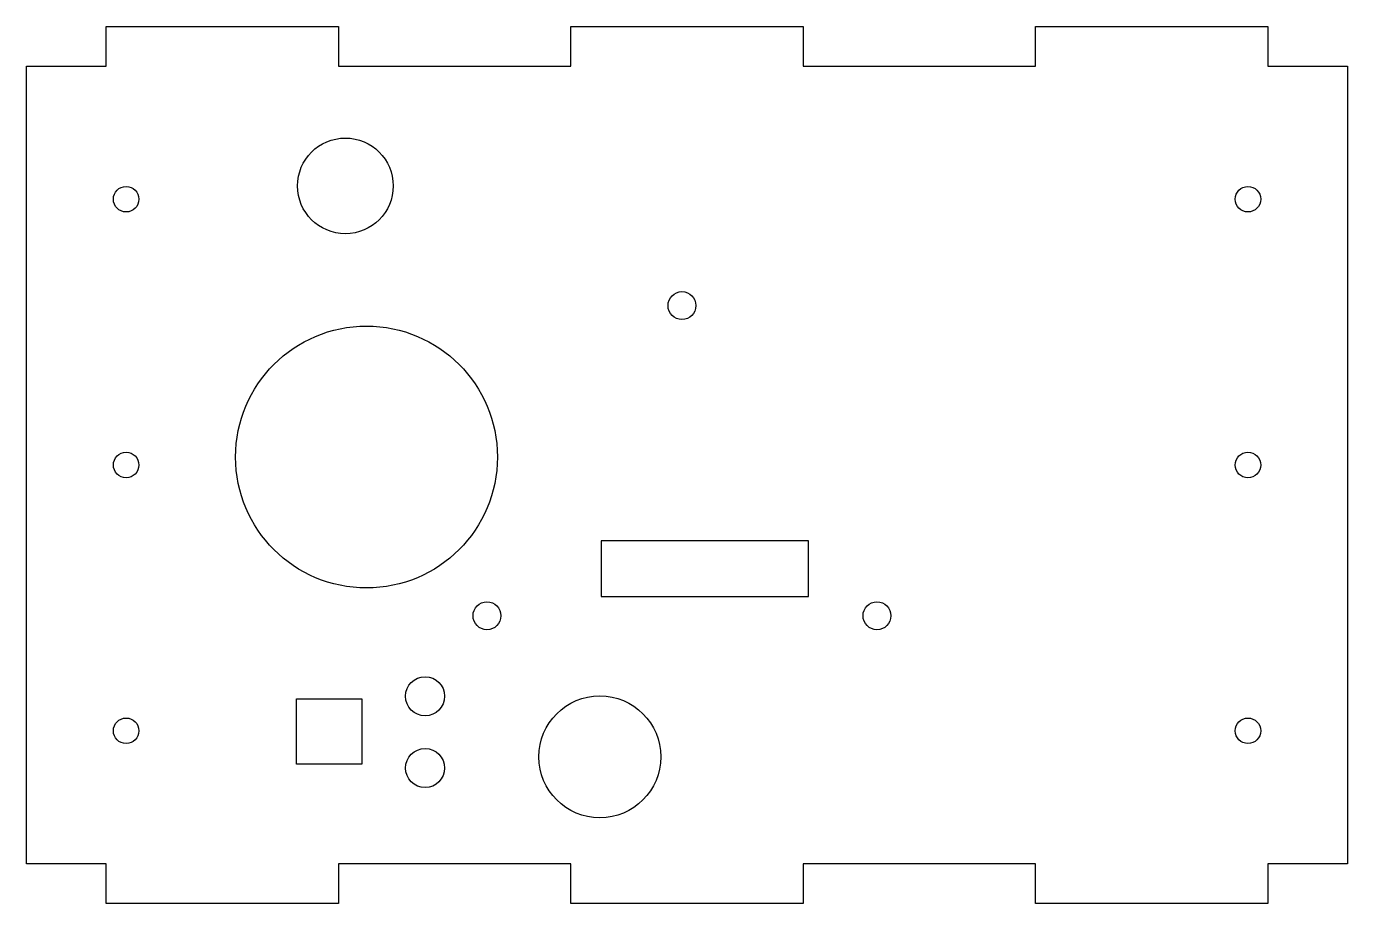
# Model space of a CAD drawing. Header units: millimetres. Extents: x 0 to 166, y 0 to 110.
import ezdxf

# ---------------------------------------------------------------- set-up
doc = ezdxf.new("R2010")
doc.units = ezdxf.units.MM
doc.layers.get('0').update_dxf_attribs({"linetype": 'CONTINUOUS'})

msp = doc.modelspace()

# ---------------------------------------------------------------- linework, layer by layer
for p, q in [((98.06, 45.5), (72.06, 45.5)), ((72.06, 45.5), (72.06, 38.5)), ((98.06, 38.5), (98.06, 45.5)), ((72.06, 38.5), (98.06, 38.5))]:
    msp.add_line(p, q)
for points in [[(0, 5), (0, 105), (10, 105), (10, 110), (39.14, 110), (39.14, 105), (68.27, 105), (68.27, 110), (97.41, 110), (97.41, 105), (126.55, 105), (126.55, 110), (155.69, 110), (155.69, 105), (165.69, 105), (165.69, 5), (155.69, 5), (155.69, 0), (126.55, 0), (126.55, 5), (97.41, 5), (97.41, 0), (68.27, 0), (68.27, 5), (39.14, 5), (39.14, 0), (10, 0), (10, 5)], [(42.05, 17.48), (33.85, 17.48), (33.85, 25.68), (42.05, 25.68)]]:
    msp.add_lwpolyline(points, close=True)
for centre, radius in [((40, 90), 6), ((12.5, 88.33), 1.6), ((153.19, 88.33), 1.6), ((82.21, 74.99), 1.75), ((42.65, 56), 16.42), ((12.5, 55), 1.6), ((153.19, 55), 1.6), ((57.76, 36.09), 1.75), ((106.67, 36.09), 1.75), ((50, 26), 2.45), ((71.91, 18.4), 7.65), ((12.5, 21.67), 1.6), ((153.19, 21.67), 1.6), ((50, 17), 2.45)]:
    msp.add_circle(centre, radius)

doc.saveas('drawing.dxf')
